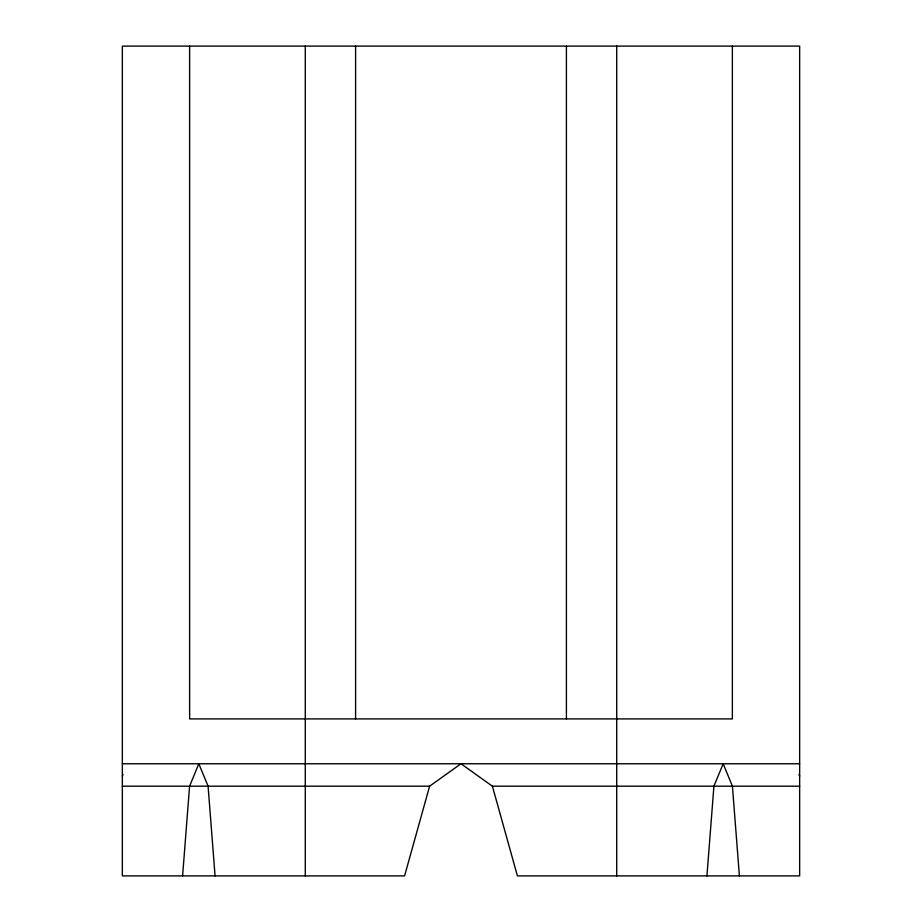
<?xml version="1.0" encoding="UTF-8"?>
<svg xmlns="http://www.w3.org/2000/svg" width="922" height="922" viewBox="0 0 922 922"><rect width="100%" height="100%" fill="white"/><g stroke="black" fill="none" stroke-linecap="round" stroke-linejoin="round"><path stroke-width="1.38" d="M182.602 875.9L189.575 786.189L198.829 763.762L208.084 786.189L215.068 875.9M706.932 875.9L713.916 786.189L723.171 763.762L732.425 786.189L739.398 875.9M429.606 786.189L404.585 875.9L122.349 875.9L122.349 46.1L799.651 46.1L799.651 875.9L517.415 875.9L492.394 786.189L461 763.762L429.606 786.189L122.349 786.189M122.349 776.047L122.983 774.515M122.349 763.762L799.651 763.762M492.394 786.189L799.651 786.189M799.017 774.515L799.651 776.047M732.368 46.1L732.368 718.906L189.632 718.906L189.632 46.1M616.714 46.1L616.714 875.9M566.408 46.1L566.408 718.906M355.592 46.1L355.592 718.906M305.286 46.1L305.286 875.9"/></g></svg>
